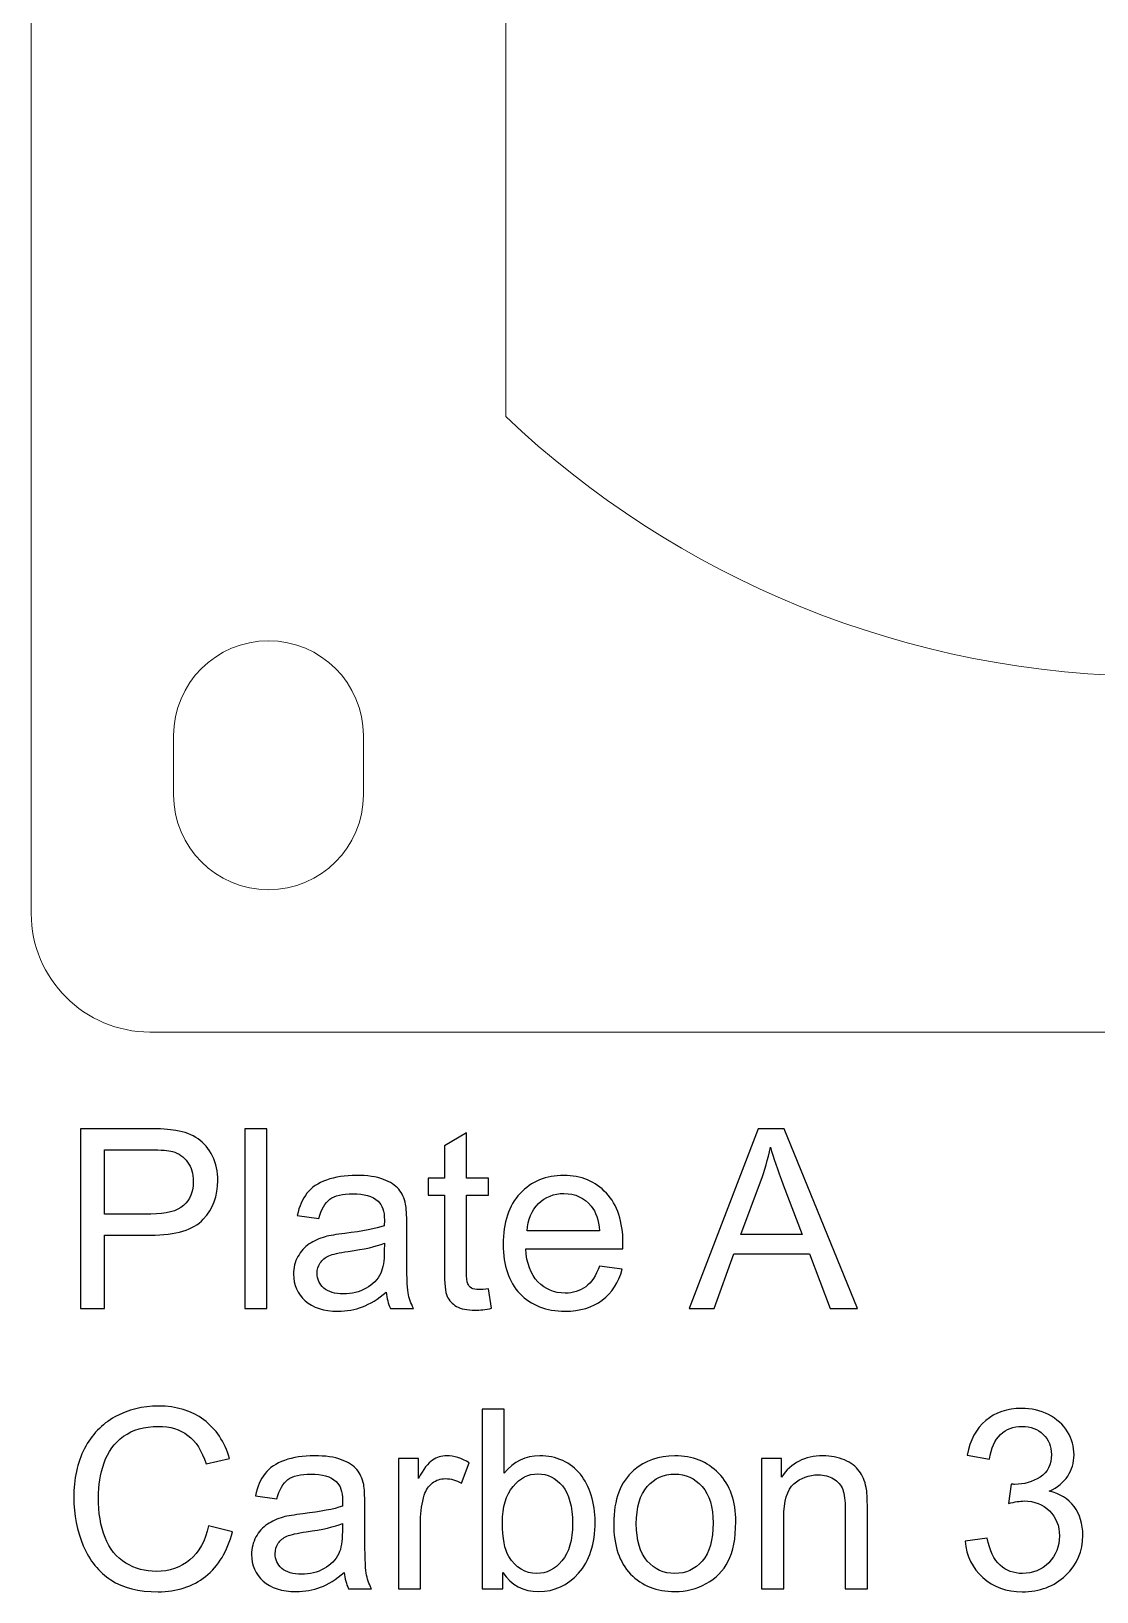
# Model space of a CAD drawing. Header units: millimetres. Extents: x -182 to 182, y -145 to 145.
# Drawn here: x -181.69 to -163.72, y 91.68 to 118.01 of the extents above; entities that cross this region are included whole.
import ezdxf

# ---------------------------------------------------------------- set-up
doc = ezdxf.new("R2010")
doc.units = ezdxf.units.MM
doc.header["$MEASUREMENT"] = 0
doc.layers.add('layer 1', color=7, linetype='Continuous')

msp = doc.modelspace()

# ---------------------------------------------------------------- linework, layer by layer
at = {"layer": 'layer 1', "color": 7, "lineweight": 9}
for points, knots in [([(-179.6871, 145.1224), (-179.6871, 145.1224), (-145.6871, 145.1224), (-145.6871, 145.1224), (-145.6871, 145.1224), (-144.5871, 145.1224), (-143.6871, 144.2224), (-143.6871, 143.1224), (-143.6871, 143.1224), (-143.6871, 143.1224), (-143.6871, 103.1224), (-143.6871, 103.1224), (-143.6871, 103.1224), (-143.6871, 102.0224), (-144.5871, 101.1224), (-145.6871, 101.1224), (-145.6871, 101.1224), (-145.6871, 101.1224), (-179.6871, 101.1224), (-179.6871, 101.1224), (-179.6871, 101.1224), (-180.7871, 101.1224), (-181.6871, 102.0224), (-181.6871, 103.1224), (-181.6871, 103.1224), (-181.6871, 103.1224), (-181.6871, 143.1224), (-181.6871, 143.1224), (-181.6871, 143.1224), (-181.6871, 144.2224), (-180.7871, 145.1224), (-179.6871, 145.1224)], [0, 0, 0, 0, 0.1111111, 0.1111111, 0.1111111, 0.1111111, 0.2222222, 0.2222222, 0.2222222, 0.2222222, 0.3333333, 0.3333333, 0.3333333, 0.3333333, 0.4444444, 0.4444444, 0.4444444, 0.4444444, 0.5555556, 0.5555556, 0.5555556, 0.5555556, 0.6666667, 0.6666667, 0.6666667, 0.6666667, 0.7777778, 0.7777778, 0.7777778, 0.7777778, 1, 1, 1, 1]), ([(-162.6871, 139.1224), (-158.4261, 139.1224), (-154.5545, 137.4563), (-151.6871, 134.7406), (-151.6871, 134.7406), (-151.6871, 134.7406), (-151.6871, 111.5042), (-151.6871, 111.5042), (-151.6871, 111.5042), (-154.5545, 108.7885), (-158.4261, 107.1224), (-162.6871, 107.1224), (-162.6871, 107.1224), (-166.9481, 107.1224), (-170.8197, 108.7885), (-173.6871, 111.5042), (-173.6871, 111.5042), (-173.6871, 111.5042), (-173.6871, 134.7406), (-173.6871, 134.7406), (-173.6871, 134.7406), (-170.8197, 137.4563), (-166.9481, 139.1224), (-162.6871, 139.1224)], [0, 0, 0, 0, 0.1428571, 0.1428571, 0.1428571, 0.1428571, 0.2857143, 0.2857143, 0.2857143, 0.2857143, 0.4285714, 0.4285714, 0.4285714, 0.4285714, 0.5714286, 0.5714286, 0.5714286, 0.5714286, 0.7142857, 0.7142857, 0.7142857, 0.7142857, 1, 1, 1, 1]), ([(-177.6871, 107.7224), (-176.8035, 107.7224), (-176.0871, 107.006), (-176.0871, 106.1224), (-176.0871, 106.1224), (-176.0871, 106.1224), (-176.0871, 106.1142), (-176.0871, 106.1142), (-176.0871, 106.1142), (-176.0871, 106.1142), (-176.0871, 105.1306), (-176.0871, 105.1306), (-176.0871, 105.1306), (-176.0871, 105.1306), (-176.0871, 105.1224), (-176.0871, 105.1224), (-176.0871, 105.1224), (-176.0871, 104.2388), (-176.8035, 103.5224), (-177.6871, 103.5224), (-177.6871, 103.5224), (-178.5707, 103.5224), (-179.2871, 104.2388), (-179.2871, 105.1224), (-179.2871, 105.1224), (-179.2871, 105.1224), (-179.2871, 105.1306), (-179.2871, 105.1306), (-179.2871, 105.1306), (-179.2871, 105.1306), (-179.2871, 106.1142), (-179.2871, 106.1142), (-179.2871, 106.1142), (-179.2871, 106.1142), (-179.2871, 106.1224), (-179.2871, 106.1224), (-179.2871, 106.1224), (-179.2871, 107.006), (-178.5707, 107.7224), (-177.6871, 107.7224)], [0, 0, 0, 0, 0.0909091, 0.0909091, 0.0909091, 0.0909091, 0.1818182, 0.1818182, 0.1818182, 0.1818182, 0.2727273, 0.2727273, 0.2727273, 0.2727273, 0.3636364, 0.3636364, 0.3636364, 0.3636364, 0.4545455, 0.4545455, 0.4545455, 0.4545455, 0.5454545, 0.5454545, 0.5454545, 0.5454545, 0.6363636, 0.6363636, 0.6363636, 0.6363636, 0.7272727, 0.7272727, 0.7272727, 0.7272727, 0.8181818, 0.8181818, 0.8181818, 0.8181818, 1, 1, 1, 1])]:
    msp.add_open_spline(points, degree=3, knots=knots, dxfattribs=at)
at = {"layer": 'layer 1', "color": 242}
for points, knots in [([(-180.8557, 96.4604), (-180.8557, 96.4604), (-180.8557, 99.4914), (-180.8557, 99.4914), (-180.8557, 99.4914), (-180.8557, 99.4914), (-179.7113, 99.4914), (-179.7113, 99.4914), (-179.7113, 99.4914), (-179.5103, 99.4914), (-179.3564, 99.4816), (-179.2499, 99.4625), (-179.2499, 99.4625), (-179.101, 99.4378), (-178.9762, 99.3905), (-178.8753, 99.3214), (-178.8753, 99.3214), (-178.7744, 99.2516), (-178.6932, 99.1542), (-178.6318, 99.0293), (-178.6318, 99.0293), (-178.5705, 98.9044), (-178.5401, 98.7668), (-178.5401, 98.6166), (-178.5401, 98.6166), (-178.5401, 98.3597), (-178.622, 98.1417), (-178.7864, 97.9639), (-178.7864, 97.9639), (-178.95, 97.7854), (-179.2471, 97.6965), (-179.6761, 97.6965), (-179.6761, 97.6965), (-179.6761, 97.6965), (-180.4536, 97.6965), (-180.4536, 97.6965), (-180.4536, 97.6965), (-180.4536, 97.6965), (-180.4536, 96.4604), (-180.4536, 96.4604), (-180.4536, 96.4604), (-180.4536, 96.4604), (-180.8557, 96.4604), (-180.8557, 96.4604)], [0, 0, 0, 0, 0.0833333, 0.0833333, 0.0833333, 0.0833333, 0.1666667, 0.1666667, 0.1666667, 0.1666667, 0.25, 0.25, 0.25, 0.25, 0.3333333, 0.3333333, 0.3333333, 0.3333333, 0.4166667, 0.4166667, 0.4166667, 0.4166667, 0.5, 0.5, 0.5, 0.5, 0.5833333, 0.5833333, 0.5833333, 0.5833333, 0.6666667, 0.6666667, 0.6666667, 0.6666667, 0.75, 0.75, 0.75, 0.75, 0.8333333, 0.8333333, 0.8333333, 0.8333333, 1, 1, 1, 1]), ([(-178.0872, 96.4604), (-178.0872, 96.4604), (-178.0872, 99.4914), (-178.0872, 99.4914), (-178.0872, 99.4914), (-178.0872, 99.4914), (-177.7146, 99.4914), (-177.7146, 99.4914), (-177.7146, 99.4914), (-177.7146, 99.4914), (-177.7146, 96.4604), (-177.7146, 96.4604), (-177.7146, 96.4604), (-177.7146, 96.4604), (-178.0872, 96.4604), (-178.0872, 96.4604)], [0, 0, 0, 0, 0.2, 0.2, 0.2, 0.2, 0.4, 0.4, 0.4, 0.4, 0.6, 0.6, 0.6, 0.6, 1, 1, 1, 1]), ([(-173.9752, 96.7927), (-173.9752, 96.7927), (-173.9244, 96.4639), (-173.9244, 96.4639), (-173.9244, 96.4639), (-174.0289, 96.4421), (-174.1227, 96.4308), (-174.2045, 96.4308), (-174.2045, 96.4308), (-174.3393, 96.4308), (-174.4437, 96.4519), (-174.5185, 96.495), (-174.5185, 96.495), (-174.5926, 96.538), (-174.6448, 96.5937), (-174.6751, 96.6636), (-174.6751, 96.6636), (-174.7055, 96.7334), (-174.7203, 96.8802), (-174.7203, 97.1039), (-174.7203, 97.1039), (-174.7203, 97.1039), (-174.7203, 98.3696), (-174.7203, 98.3696), (-174.7203, 98.3696), (-174.7203, 98.3696), (-174.9955, 98.3696), (-174.9955, 98.3696), (-174.9955, 98.3696), (-174.9955, 98.3696), (-174.9955, 98.6575), (-174.9955, 98.6575), (-174.9955, 98.6575), (-174.9955, 98.6575), (-174.7203, 98.6575), (-174.7203, 98.6575), (-174.7203, 98.6575), (-174.7203, 98.6575), (-174.7203, 99.2008), (-174.7203, 99.2008), (-174.7203, 99.2008), (-174.7203, 99.2008), (-174.3478, 99.4244), (-174.3478, 99.4244), (-174.3478, 99.4244), (-174.3478, 99.4244), (-174.3478, 98.6575), (-174.3478, 98.6575), (-174.3478, 98.6575), (-174.3478, 98.6575), (-173.9752, 98.6575), (-173.9752, 98.6575), (-173.9752, 98.6575), (-173.9752, 98.6575), (-173.9752, 98.3696), (-173.9752, 98.3696), (-173.9752, 98.3696), (-173.9752, 98.3696), (-174.3478, 98.3696), (-174.3478, 98.3696), (-174.3478, 98.3696), (-174.3478, 98.3696), (-174.3478, 97.0827), (-174.3478, 97.0827), (-174.3478, 97.0827), (-174.3478, 96.9762), (-174.3414, 96.9077), (-174.328, 96.8774), (-174.328, 96.8774), (-174.3153, 96.847), (-174.2942, 96.8231), (-174.2645, 96.8047), (-174.2645, 96.8047), (-174.2349, 96.7871), (-174.1926, 96.7779), (-174.1375, 96.7779), (-174.1375, 96.7779), (-174.0966, 96.7779), (-174.0423, 96.7828), (-173.9752, 96.7927)], [0, 0, 0, 0, 0.047619, 0.047619, 0.047619, 0.047619, 0.0952381, 0.0952381, 0.0952381, 0.0952381, 0.1428571, 0.1428571, 0.1428571, 0.1428571, 0.1904762, 0.1904762, 0.1904762, 0.1904762, 0.2380952, 0.2380952, 0.2380952, 0.2380952, 0.2857143, 0.2857143, 0.2857143, 0.2857143, 0.3333333, 0.3333333, 0.3333333, 0.3333333, 0.3809524, 0.3809524, 0.3809524, 0.3809524, 0.4285714, 0.4285714, 0.4285714, 0.4285714, 0.4761905, 0.4761905, 0.4761905, 0.4761905, 0.5238095, 0.5238095, 0.5238095, 0.5238095, 0.5714286, 0.5714286, 0.5714286, 0.5714286, 0.6190476, 0.6190476, 0.6190476, 0.6190476, 0.6666667, 0.6666667, 0.6666667, 0.6666667, 0.7142857, 0.7142857, 0.7142857, 0.7142857, 0.7619048, 0.7619048, 0.7619048, 0.7619048, 0.8095238, 0.8095238, 0.8095238, 0.8095238, 0.8571429, 0.8571429, 0.8571429, 0.8571429, 0.9047619, 0.9047619, 0.9047619, 0.9047619, 1, 1, 1, 1]), ([(-170.5962, 96.4604), (-170.5962, 96.4604), (-169.4335, 99.4914), (-169.4335, 99.4914), (-169.4335, 99.4914), (-169.4335, 99.4914), (-168.9925, 99.4914), (-168.9925, 99.4914), (-168.9925, 99.4914), (-168.9925, 99.4914), (-167.7585, 96.4604), (-167.7585, 96.4604), (-167.7585, 96.4604), (-167.7585, 96.4604), (-168.215, 96.4604), (-168.215, 96.4604), (-168.215, 96.4604), (-168.215, 96.4604), (-168.5657, 97.379), (-168.5657, 97.379), (-168.5657, 97.379), (-168.5657, 97.379), (-169.842, 97.379), (-169.842, 97.379), (-169.842, 97.379), (-169.842, 97.379), (-170.1708, 96.4604), (-170.1708, 96.4604), (-170.1708, 96.4604), (-170.1708, 96.4604), (-170.5962, 96.4604), (-170.5962, 96.4604)], [0, 0, 0, 0, 0.1111111, 0.1111111, 0.1111111, 0.1111111, 0.2222222, 0.2222222, 0.2222222, 0.2222222, 0.3333333, 0.3333333, 0.3333333, 0.3333333, 0.4444444, 0.4444444, 0.4444444, 0.4444444, 0.5555556, 0.5555556, 0.5555556, 0.5555556, 0.6666667, 0.6666667, 0.6666667, 0.6666667, 0.7777778, 0.7777778, 0.7777778, 0.7777778, 1, 1, 1, 1]), ([(-180.4536, 98.0521), (-180.4536, 98.0521), (-179.6704, 98.0521), (-179.6704, 98.0521), (-179.6704, 98.0521), (-179.4108, 98.0521), (-179.2273, 98.1001), (-179.118, 98.1968), (-179.118, 98.1968), (-179.0093, 98.2934), (-178.955, 98.4289), (-178.955, 98.6046), (-178.955, 98.6046), (-178.955, 98.7309), (-178.9867, 98.8395), (-179.0509, 98.9298), (-179.0509, 98.9298), (-179.1151, 99.0201), (-179.1998, 99.0801), (-179.3042, 99.109), (-179.3042, 99.109), (-179.372, 99.1267), (-179.4968, 99.1358), (-179.6782, 99.1358), (-179.6782, 99.1358), (-179.6782, 99.1358), (-180.4536, 99.1358), (-180.4536, 99.1358), (-180.4536, 99.1358), (-180.4536, 99.1358), (-180.4536, 98.0521), (-180.4536, 98.0521)], [0, 0, 0, 0, 0.1111111, 0.1111111, 0.1111111, 0.1111111, 0.2222222, 0.2222222, 0.2222222, 0.2222222, 0.3333333, 0.3333333, 0.3333333, 0.3333333, 0.4444444, 0.4444444, 0.4444444, 0.4444444, 0.5555556, 0.5555556, 0.5555556, 0.5555556, 0.6666667, 0.6666667, 0.6666667, 0.6666667, 0.7777778, 0.7777778, 0.7777778, 0.7777778, 1, 1, 1, 1]), ([(-169.7242, 97.705), (-169.7242, 97.705), (-168.6913, 97.705), (-168.6913, 97.705), (-168.6913, 97.705), (-168.6913, 97.705), (-169.0074, 98.5453), (-169.0074, 98.5453), (-169.0074, 98.5453), (-169.1026, 98.8007), (-169.1746, 99.0117), (-169.2247, 99.1782), (-169.2247, 99.1782), (-169.2663, 98.9806), (-169.322, 98.7866), (-169.3919, 98.5947), (-169.3919, 98.5947), (-169.3919, 98.5947), (-169.7242, 97.705), (-169.7242, 97.705)], [0, 0, 0, 0, 0.1666667, 0.1666667, 0.1666667, 0.1666667, 0.3333333, 0.3333333, 0.3333333, 0.3333333, 0.5, 0.5, 0.5, 0.5, 0.6666667, 0.6666667, 0.6666667, 0.6666667, 1, 1, 1, 1]), ([(-175.7031, 96.7356), (-175.8414, 96.6177), (-175.9748, 96.5352), (-176.1025, 96.4865), (-176.1025, 96.4865), (-176.2302, 96.4378), (-176.367, 96.4138), (-176.5138, 96.4138), (-176.5138, 96.4138), (-176.7551, 96.4138), (-176.9406, 96.4724), (-177.0705, 96.5902), (-177.0705, 96.5902), (-177.2003, 96.7073), (-177.2652, 96.8576), (-177.2652, 97.0404), (-177.2652, 97.0404), (-177.2652, 97.1476), (-177.2405, 97.2457), (-177.1918, 97.3346), (-177.1918, 97.3346), (-177.1424, 97.4235), (-177.0782, 97.494), (-176.9992, 97.5477), (-176.9992, 97.5477), (-176.9195, 97.6013), (-176.8306, 97.6422), (-176.7311, 97.6697), (-176.7311, 97.6697), (-176.6577, 97.6888), (-176.547, 97.7071), (-176.3995, 97.7255), (-176.3995, 97.7255), (-176.0989, 97.7607), (-175.8767, 97.8038), (-175.7349, 97.8532), (-175.7349, 97.8532), (-175.7335, 97.904), (-175.7327, 97.9364), (-175.7327, 97.9498), (-175.7327, 97.9498), (-175.7327, 98.1008), (-175.768, 98.2073), (-175.8386, 98.2694), (-175.8386, 98.2694), (-175.9338, 98.3534), (-176.0756, 98.395), (-176.2633, 98.395), (-176.2633, 98.395), (-176.439, 98.395), (-176.5688, 98.364), (-176.6521, 98.3026), (-176.6521, 98.3026), (-176.736, 98.2412), (-176.7974, 98.1326), (-176.8376, 97.9759), (-176.8376, 97.9759), (-176.8376, 97.9759), (-177.2017, 98.0267), (-177.2017, 98.0267), (-177.2017, 98.0267), (-177.1685, 98.1826), (-177.1142, 98.3089), (-177.038, 98.4049), (-177.038, 98.4049), (-176.9618, 98.5009), (-176.8517, 98.5742), (-176.7078, 98.6264), (-176.7078, 98.6264), (-176.5646, 98.6779), (-176.3974, 98.704), (-176.2083, 98.704), (-176.2083, 98.704), (-176.0206, 98.704), (-175.8675, 98.6822), (-175.7497, 98.6377), (-175.7497, 98.6377), (-175.6326, 98.5933), (-175.5458, 98.5382), (-175.4907, 98.4712), (-175.4907, 98.4712), (-175.4357, 98.4042), (-175.3969, 98.3195), (-175.3743, 98.2172), (-175.3743, 98.2172), (-175.3623, 98.1537), (-175.356, 98.0394), (-175.356, 97.875), (-175.356, 97.875), (-175.356, 97.875), (-175.356, 97.3811), (-175.356, 97.3811), (-175.356, 97.3811), (-175.356, 97.0361), (-175.3482, 96.8181), (-175.3327, 96.7257), (-175.3327, 96.7257), (-175.3179, 96.6333), (-175.2868, 96.5451), (-175.2417, 96.4604), (-175.2417, 96.4604), (-175.2417, 96.4604), (-175.6311, 96.4604), (-175.6311, 96.4604), (-175.6311, 96.4604), (-175.6685, 96.5387), (-175.6925, 96.6304), (-175.7031, 96.7356)], [0, 0, 0, 0, 0.0357143, 0.0357143, 0.0357143, 0.0357143, 0.0714286, 0.0714286, 0.0714286, 0.0714286, 0.1071429, 0.1071429, 0.1071429, 0.1071429, 0.1428571, 0.1428571, 0.1428571, 0.1428571, 0.1785714, 0.1785714, 0.1785714, 0.1785714, 0.2142857, 0.2142857, 0.2142857, 0.2142857, 0.25, 0.25, 0.25, 0.25, 0.2857143, 0.2857143, 0.2857143, 0.2857143, 0.3214286, 0.3214286, 0.3214286, 0.3214286, 0.3571429, 0.3571429, 0.3571429, 0.3571429, 0.3928571, 0.3928571, 0.3928571, 0.3928571, 0.4285714, 0.4285714, 0.4285714, 0.4285714, 0.4642857, 0.4642857, 0.4642857, 0.4642857, 0.5, 0.5, 0.5, 0.5, 0.5357143, 0.5357143, 0.5357143, 0.5357143, 0.5714286, 0.5714286, 0.5714286, 0.5714286, 0.6071429, 0.6071429, 0.6071429, 0.6071429, 0.6428571, 0.6428571, 0.6428571, 0.6428571, 0.6785714, 0.6785714, 0.6785714, 0.6785714, 0.7142857, 0.7142857, 0.7142857, 0.7142857, 0.75, 0.75, 0.75, 0.75, 0.7857143, 0.7857143, 0.7857143, 0.7857143, 0.8214286, 0.8214286, 0.8214286, 0.8214286, 0.8571429, 0.8571429, 0.8571429, 0.8571429, 0.8928571, 0.8928571, 0.8928571, 0.8928571, 0.9285714, 0.9285714, 0.9285714, 0.9285714, 1, 1, 1, 1]), ([(-172.109, 97.1716), (-172.109, 97.1716), (-171.7238, 97.1208), (-171.7238, 97.1208), (-171.7238, 97.1208), (-171.7838, 96.8971), (-171.8959, 96.7229), (-172.0596, 96.5994), (-172.0596, 96.5994), (-172.2233, 96.4759), (-172.4322, 96.4138), (-172.6869, 96.4138), (-172.6869, 96.4138), (-173.0072, 96.4138), (-173.2612, 96.5126), (-173.4489, 96.7102), (-173.4489, 96.7102), (-173.6365, 96.907), (-173.7304, 97.1843), (-173.7304, 97.5406), (-173.7304, 97.5406), (-173.7304, 97.9089), (-173.6358, 98.1953), (-173.446, 98.3985), (-173.446, 98.3985), (-173.2562, 98.6024), (-173.01, 98.704), (-172.7073, 98.704), (-172.7073, 98.704), (-172.4145, 98.704), (-172.1753, 98.6046), (-171.9898, 98.4049), (-171.9898, 98.4049), (-171.8042, 98.2052), (-171.7111, 97.9244), (-171.7111, 97.5625), (-171.7111, 97.5625), (-171.7111, 97.5406), (-171.7118, 97.5074), (-171.7132, 97.4637), (-171.7132, 97.4637), (-171.7132, 97.4637), (-173.3494, 97.4637), (-173.3494, 97.4637), (-173.3494, 97.4637), (-173.3353, 97.2231), (-173.2675, 97.0382), (-173.1448, 96.9105), (-173.1448, 96.9105), (-173.0227, 96.7828), (-172.8696, 96.7186), (-172.6869, 96.7186), (-172.6869, 96.7186), (-172.5507, 96.7186), (-172.4343, 96.7546), (-172.3383, 96.8266), (-172.3383, 96.8266), (-172.2417, 96.8985), (-172.1655, 97.0136), (-172.109, 97.1716)], [0, 0, 0, 0, 0.0625, 0.0625, 0.0625, 0.0625, 0.125, 0.125, 0.125, 0.125, 0.1875, 0.1875, 0.1875, 0.1875, 0.25, 0.25, 0.25, 0.25, 0.3125, 0.3125, 0.3125, 0.3125, 0.375, 0.375, 0.375, 0.375, 0.4375, 0.4375, 0.4375, 0.4375, 0.5, 0.5, 0.5, 0.5, 0.5625, 0.5625, 0.5625, 0.5625, 0.625, 0.625, 0.625, 0.625, 0.6875, 0.6875, 0.6875, 0.6875, 0.75, 0.75, 0.75, 0.75, 0.8125, 0.8125, 0.8125, 0.8125, 0.875, 0.875, 0.875, 0.875, 1, 1, 1, 1]), ([(-173.3282, 97.7685), (-173.3282, 97.7685), (-172.1048, 97.7685), (-172.1048, 97.7685), (-172.1048, 97.7685), (-172.121, 97.9533), (-172.1683, 98.0916), (-172.2452, 98.1841), (-172.2452, 98.1841), (-172.363, 98.3273), (-172.5168, 98.3993), (-172.7052, 98.3993), (-172.7052, 98.3993), (-172.8759, 98.3993), (-173.0192, 98.3421), (-173.1356, 98.2278), (-173.1356, 98.2278), (-173.2513, 98.1135), (-173.3155, 97.9604), (-173.3282, 97.7685)], [0, 0, 0, 0, 0.1666667, 0.1666667, 0.1666667, 0.1666667, 0.3333333, 0.3333333, 0.3333333, 0.3333333, 0.5, 0.5, 0.5, 0.5, 0.6666667, 0.6666667, 0.6666667, 0.6666667, 1, 1, 1, 1]), ([(-175.7327, 97.5611), (-175.8682, 97.506), (-176.0714, 97.4595), (-176.3423, 97.4214), (-176.3423, 97.4214), (-176.4962, 97.3995), (-176.6048, 97.3748), (-176.6683, 97.3473), (-176.6683, 97.3473), (-176.7318, 97.3198), (-176.7805, 97.2795), (-176.8151, 97.2273), (-176.8151, 97.2273), (-176.8496, 97.1744), (-176.8673, 97.1159), (-176.8673, 97.0509), (-176.8673, 97.0509), (-176.8673, 96.9529), (-176.8299, 96.8703), (-176.7544, 96.8047), (-176.7544, 96.8047), (-176.6789, 96.7391), (-176.5688, 96.7059), (-176.4242, 96.7059), (-176.4242, 96.7059), (-176.281, 96.7059), (-176.1533, 96.737), (-176.0411, 96.7998), (-176.0411, 96.7998), (-175.9296, 96.8619), (-175.847, 96.9472), (-175.7948, 97.0552), (-175.7948, 97.0552), (-175.7546, 97.1391), (-175.7349, 97.2626), (-175.7349, 97.4256), (-175.7349, 97.4256), (-175.7349, 97.4256), (-175.7327, 97.5611), (-175.7327, 97.5611)], [0, 0, 0, 0, 0.0909091, 0.0909091, 0.0909091, 0.0909091, 0.1818182, 0.1818182, 0.1818182, 0.1818182, 0.2727273, 0.2727273, 0.2727273, 0.2727273, 0.3636364, 0.3636364, 0.3636364, 0.3636364, 0.4545455, 0.4545455, 0.4545455, 0.4545455, 0.5454545, 0.5454545, 0.5454545, 0.5454545, 0.6363636, 0.6363636, 0.6363636, 0.6363636, 0.7272727, 0.7272727, 0.7272727, 0.7272727, 0.8181818, 0.8181818, 0.8181818, 0.8181818, 1, 1, 1, 1]), ([(-178.6968, 92.7944), (-178.6968, 92.7944), (-178.2946, 92.6928), (-178.2946, 92.6928), (-178.2946, 92.6928), (-178.3785, 92.3633), (-178.5295, 92.1128), (-178.7476, 91.9399), (-178.7476, 91.9399), (-178.9656, 91.7671), (-179.2323, 91.6803), (-179.5476, 91.6803), (-179.5476, 91.6803), (-179.8736, 91.6803), (-180.1389, 91.7466), (-180.3435, 91.88), (-180.3435, 91.88), (-180.5481, 92.0126), (-180.7033, 92.2052), (-180.8099, 92.4571), (-180.8099, 92.4571), (-180.9164, 92.7097), (-180.97, 92.9799), (-180.97, 93.2692), (-180.97, 93.2692), (-180.97, 93.5846), (-180.9101, 93.8597), (-180.7894, 94.0947), (-180.7894, 94.0947), (-180.6688, 94.3296), (-180.4973, 94.5081), (-180.2751, 94.6302), (-180.2751, 94.6302), (-180.0528, 94.7523), (-179.808, 94.8129), (-179.5413, 94.8129), (-179.5413, 94.8129), (-179.2379, 94.8129), (-178.9832, 94.736), (-178.7772, 94.5815), (-178.7772, 94.5815), (-178.5705, 94.427), (-178.4265, 94.2104), (-178.3454, 93.931), (-178.3454, 93.931), (-178.3454, 93.931), (-178.7391, 93.8379), (-178.7391, 93.8379), (-178.7391, 93.8379), (-178.8089, 94.058), (-178.9112, 94.2189), (-179.0446, 94.3191), (-179.0446, 94.3191), (-179.1779, 94.42), (-179.3459, 94.47), (-179.5484, 94.47), (-179.5484, 94.47), (-179.7805, 94.47), (-179.9752, 94.4143), (-180.1311, 94.3028), (-180.1311, 94.3028), (-180.2871, 94.1914), (-180.3971, 94.0411), (-180.4599, 93.8534), (-180.4599, 93.8534), (-180.5234, 93.665), (-180.5552, 93.471), (-180.5552, 93.2713), (-180.5552, 93.2713), (-180.5552, 93.0138), (-180.5178, 92.7887), (-180.443, 92.5968), (-180.443, 92.5968), (-180.3682, 92.4042), (-180.2518, 92.261), (-180.0937, 92.1657), (-180.0937, 92.1657), (-179.9357, 92.0705), (-179.765, 92.0232), (-179.5808, 92.0232), (-179.5808, 92.0232), (-179.3564, 92.0232), (-179.1674, 92.0881), (-179.0121, 92.2172), (-179.0121, 92.2172), (-178.8569, 92.347), (-178.7518, 92.539), (-178.6968, 92.7944)], [0, 0, 0, 0, 0.0434783, 0.0434783, 0.0434783, 0.0434783, 0.0869565, 0.0869565, 0.0869565, 0.0869565, 0.1304348, 0.1304348, 0.1304348, 0.1304348, 0.173913, 0.173913, 0.173913, 0.173913, 0.2173913, 0.2173913, 0.2173913, 0.2173913, 0.2608696, 0.2608696, 0.2608696, 0.2608696, 0.3043478, 0.3043478, 0.3043478, 0.3043478, 0.3478261, 0.3478261, 0.3478261, 0.3478261, 0.3913043, 0.3913043, 0.3913043, 0.3913043, 0.4347826, 0.4347826, 0.4347826, 0.4347826, 0.4782609, 0.4782609, 0.4782609, 0.4782609, 0.5217391, 0.5217391, 0.5217391, 0.5217391, 0.5652174, 0.5652174, 0.5652174, 0.5652174, 0.6086957, 0.6086957, 0.6086957, 0.6086957, 0.6521739, 0.6521739, 0.6521739, 0.6521739, 0.6956522, 0.6956522, 0.6956522, 0.6956522, 0.7391304, 0.7391304, 0.7391304, 0.7391304, 0.7826087, 0.7826087, 0.7826087, 0.7826087, 0.826087, 0.826087, 0.826087, 0.826087, 0.8695652, 0.8695652, 0.8695652, 0.8695652, 0.9130435, 0.9130435, 0.9130435, 0.9130435, 1, 1, 1, 1]), ([(-165.9433, 92.5354), (-165.9433, 92.5354), (-165.5708, 92.5862), (-165.5708, 92.5862), (-165.5708, 92.5862), (-165.5277, 92.3746), (-165.4558, 92.2222), (-165.3535, 92.129), (-165.3535, 92.129), (-165.2512, 92.0359), (-165.1256, 91.9893), (-164.9767, 91.9893), (-164.9767, 91.9893), (-164.8003, 91.9893), (-164.6514, 92.05), (-164.5315, 92.1714), (-164.5315, 92.1714), (-164.4116, 92.2927), (-164.3516, 92.443), (-164.3516, 92.6222), (-164.3516, 92.6222), (-164.3516, 92.793), (-164.4073, 92.9341), (-164.5195, 93.0455), (-164.5195, 93.0455), (-164.631, 93.1563), (-164.7728, 93.212), (-164.9457, 93.212), (-164.9457, 93.212), (-165.0162, 93.212), (-165.1037, 93.1979), (-165.2088, 93.1704), (-165.2088, 93.1704), (-165.2088, 93.1704), (-165.1672, 93.4964), (-165.1672, 93.4964), (-165.1672, 93.4964), (-165.1425, 93.4936), (-165.122, 93.4922), (-165.1072, 93.4922), (-165.1072, 93.4922), (-164.9478, 93.4922), (-164.8052, 93.5338), (-164.6775, 93.6163), (-164.6775, 93.6163), (-164.5505, 93.6989), (-164.487, 93.8259), (-164.487, 93.9973), (-164.487, 93.9973), (-164.487, 94.1335), (-164.5336, 94.2464), (-164.626, 94.336), (-164.626, 94.336), (-164.7185, 94.4256), (-164.8377, 94.47), (-164.9838, 94.47), (-164.9838, 94.47), (-165.1291, 94.47), (-165.2497, 94.4242), (-165.3464, 94.3325), (-165.3464, 94.3325), (-165.4431, 94.2407), (-165.5052, 94.1032), (-165.5327, 93.9197), (-165.5327, 93.9197), (-165.5327, 93.9197), (-165.9052, 93.9874), (-165.9052, 93.9874), (-165.9052, 93.9874), (-165.8593, 94.2372), (-165.7563, 94.4312), (-165.5948, 94.5688), (-165.5948, 94.5688), (-165.4339, 94.7064), (-165.2328, 94.7748), (-164.9929, 94.7748), (-164.9929, 94.7748), (-164.8278, 94.7748), (-164.6754, 94.7396), (-164.5364, 94.6683), (-164.5364, 94.6683), (-164.3967, 94.5977), (-164.2902, 94.5011), (-164.2168, 94.379), (-164.2168, 94.379), (-164.1427, 94.2563), (-164.106, 94.1264), (-164.106, 93.9889), (-164.106, 93.9889), (-164.106, 93.8583), (-164.1413, 93.7398), (-164.2112, 93.6326), (-164.2112, 93.6326), (-164.2817, 93.5253), (-164.3862, 93.4399), (-164.5237, 93.3764), (-164.5237, 93.3764), (-164.3445, 93.3355), (-164.2055, 93.2494), (-164.106, 93.1189), (-164.106, 93.1189), (-164.0073, 92.9891), (-163.9579, 92.8254), (-163.9579, 92.63), (-163.9579, 92.63), (-163.9579, 92.3654), (-164.0545, 92.1403), (-164.2472, 91.9562), (-164.2472, 91.9562), (-164.4405, 91.772), (-164.6846, 91.6803), (-164.9795, 91.6803), (-164.9795, 91.6803), (-165.2455, 91.6803), (-165.4663, 91.76), (-165.642, 91.9188), (-165.642, 91.9188), (-165.8184, 92.0775), (-165.9186, 92.2828), (-165.9433, 92.5354)], [0, 0, 0, 0, 0.0322581, 0.0322581, 0.0322581, 0.0322581, 0.0645161, 0.0645161, 0.0645161, 0.0645161, 0.0967742, 0.0967742, 0.0967742, 0.0967742, 0.1290323, 0.1290323, 0.1290323, 0.1290323, 0.1612903, 0.1612903, 0.1612903, 0.1612903, 0.1935484, 0.1935484, 0.1935484, 0.1935484, 0.2258065, 0.2258065, 0.2258065, 0.2258065, 0.2580645, 0.2580645, 0.2580645, 0.2580645, 0.2903226, 0.2903226, 0.2903226, 0.2903226, 0.3225806, 0.3225806, 0.3225806, 0.3225806, 0.3548387, 0.3548387, 0.3548387, 0.3548387, 0.3870968, 0.3870968, 0.3870968, 0.3870968, 0.4193548, 0.4193548, 0.4193548, 0.4193548, 0.4516129, 0.4516129, 0.4516129, 0.4516129, 0.483871, 0.483871, 0.483871, 0.483871, 0.516129, 0.516129, 0.516129, 0.516129, 0.5483871, 0.5483871, 0.5483871, 0.5483871, 0.5806452, 0.5806452, 0.5806452, 0.5806452, 0.6129032, 0.6129032, 0.6129032, 0.6129032, 0.6451613, 0.6451613, 0.6451613, 0.6451613, 0.6774194, 0.6774194, 0.6774194, 0.6774194, 0.7096774, 0.7096774, 0.7096774, 0.7096774, 0.7419355, 0.7419355, 0.7419355, 0.7419355, 0.7741935, 0.7741935, 0.7741935, 0.7741935, 0.8064516, 0.8064516, 0.8064516, 0.8064516, 0.8387097, 0.8387097, 0.8387097, 0.8387097, 0.8709677, 0.8709677, 0.8709677, 0.8709677, 0.9032258, 0.9032258, 0.9032258, 0.9032258, 0.9354839, 0.9354839, 0.9354839, 0.9354839, 1, 1, 1, 1]), ([(-173.7382, 91.7311), (-173.7382, 91.7311), (-174.0853, 91.7311), (-174.0853, 91.7311), (-174.0853, 91.7311), (-174.0853, 91.7311), (-174.0853, 94.7621), (-174.0853, 94.7621), (-174.0853, 94.7621), (-174.0853, 94.7621), (-173.7128, 94.7621), (-173.7128, 94.7621), (-173.7128, 94.7621), (-173.7128, 94.7621), (-173.7128, 93.6805), (-173.7128, 93.6805), (-173.7128, 93.6805), (-173.5555, 93.8767), (-173.3551, 93.9747), (-173.111, 93.9747), (-173.111, 93.9747), (-172.9762, 93.9747), (-172.8478, 93.9479), (-172.7272, 93.8936), (-172.7272, 93.8936), (-172.6065, 93.8393), (-172.5077, 93.7624), (-172.4294, 93.6643), (-172.4294, 93.6643), (-172.3518, 93.5655), (-172.2904, 93.447), (-172.2467, 93.308), (-172.2467, 93.308), (-172.2022, 93.1697), (-172.1804, 93.0208), (-172.1804, 92.8628), (-172.1804, 92.8628), (-172.1804, 92.4874), (-172.2735, 92.1968), (-172.459, 91.9922), (-172.459, 91.9922), (-172.6453, 91.7868), (-172.8683, 91.6845), (-173.1286, 91.6845), (-173.1286, 91.6845), (-173.3875, 91.6845), (-173.5907, 91.7925), (-173.7382, 92.0077), (-173.7382, 92.0077), (-173.7382, 92.0077), (-173.7382, 91.7311), (-173.7382, 91.7311)], [0, 0, 0, 0, 0.0714286, 0.0714286, 0.0714286, 0.0714286, 0.1428571, 0.1428571, 0.1428571, 0.1428571, 0.2142857, 0.2142857, 0.2142857, 0.2142857, 0.2857143, 0.2857143, 0.2857143, 0.2857143, 0.3571429, 0.3571429, 0.3571429, 0.3571429, 0.4285714, 0.4285714, 0.4285714, 0.4285714, 0.5, 0.5, 0.5, 0.5, 0.5714286, 0.5714286, 0.5714286, 0.5714286, 0.6428571, 0.6428571, 0.6428571, 0.6428571, 0.7142857, 0.7142857, 0.7142857, 0.7142857, 0.7857143, 0.7857143, 0.7857143, 0.7857143, 0.8571429, 0.8571429, 0.8571429, 0.8571429, 1, 1, 1, 1]), ([(-176.4101, 92.0063), (-176.5484, 91.8884), (-176.6818, 91.8059), (-176.8095, 91.7572), (-176.8095, 91.7572), (-176.9372, 91.7085), (-177.074, 91.6845), (-177.2208, 91.6845), (-177.2208, 91.6845), (-177.4621, 91.6845), (-177.6476, 91.7431), (-177.7775, 91.8609), (-177.7775, 91.8609), (-177.9073, 91.978), (-177.9722, 92.1283), (-177.9722, 92.3111), (-177.9722, 92.3111), (-177.9722, 92.4183), (-177.9475, 92.5164), (-177.8988, 92.6053), (-177.8988, 92.6053), (-177.8494, 92.6942), (-177.7852, 92.7647), (-177.7062, 92.8184), (-177.7062, 92.8184), (-177.6265, 92.872), (-177.5376, 92.9129), (-177.4381, 92.9404), (-177.4381, 92.9404), (-177.3647, 92.9595), (-177.254, 92.9778), (-177.1065, 92.9962), (-177.1065, 92.9962), (-176.8059, 93.0314), (-176.5837, 93.0745), (-176.4419, 93.1239), (-176.4419, 93.1239), (-176.4405, 93.1747), (-176.4397, 93.2071), (-176.4397, 93.2205), (-176.4397, 93.2205), (-176.4397, 93.3715), (-176.475, 93.478), (-176.5456, 93.5401), (-176.5456, 93.5401), (-176.6408, 93.6241), (-176.7826, 93.6657), (-176.9703, 93.6657), (-176.9703, 93.6657), (-177.146, 93.6657), (-177.2758, 93.6347), (-177.3591, 93.5733), (-177.3591, 93.5733), (-177.443, 93.5119), (-177.5044, 93.4033), (-177.5446, 93.2466), (-177.5446, 93.2466), (-177.5446, 93.2466), (-177.9087, 93.2974), (-177.9087, 93.2974), (-177.9087, 93.2974), (-177.8755, 93.4533), (-177.8212, 93.5796), (-177.745, 93.6756), (-177.745, 93.6756), (-177.6688, 93.7716), (-177.5587, 93.8449), (-177.4148, 93.8971), (-177.4148, 93.8971), (-177.2716, 93.9486), (-177.1044, 93.9747), (-176.9153, 93.9747), (-176.9153, 93.9747), (-176.7276, 93.9747), (-176.5745, 93.9529), (-176.4567, 93.9084), (-176.4567, 93.9084), (-176.3396, 93.864), (-176.2528, 93.8089), (-176.1977, 93.7419), (-176.1977, 93.7419), (-176.1427, 93.6749), (-176.1039, 93.5902), (-176.0813, 93.4879), (-176.0813, 93.4879), (-176.0693, 93.4244), (-176.063, 93.3101), (-176.063, 93.1457), (-176.063, 93.1457), (-176.063, 93.1457), (-176.063, 92.6518), (-176.063, 92.6518), (-176.063, 92.6518), (-176.063, 92.3068), (-176.0552, 92.0888), (-176.0397, 91.9964), (-176.0397, 91.9964), (-176.0249, 91.904), (-175.9938, 91.8158), (-175.9487, 91.7311), (-175.9487, 91.7311), (-175.9487, 91.7311), (-176.3381, 91.7311), (-176.3381, 91.7311), (-176.3381, 91.7311), (-176.3755, 91.8094), (-176.3995, 91.9011), (-176.4101, 92.0063)], [0, 0, 0, 0, 0.0357143, 0.0357143, 0.0357143, 0.0357143, 0.0714286, 0.0714286, 0.0714286, 0.0714286, 0.1071429, 0.1071429, 0.1071429, 0.1071429, 0.1428571, 0.1428571, 0.1428571, 0.1428571, 0.1785714, 0.1785714, 0.1785714, 0.1785714, 0.2142857, 0.2142857, 0.2142857, 0.2142857, 0.25, 0.25, 0.25, 0.25, 0.2857143, 0.2857143, 0.2857143, 0.2857143, 0.3214286, 0.3214286, 0.3214286, 0.3214286, 0.3571429, 0.3571429, 0.3571429, 0.3571429, 0.3928571, 0.3928571, 0.3928571, 0.3928571, 0.4285714, 0.4285714, 0.4285714, 0.4285714, 0.4642857, 0.4642857, 0.4642857, 0.4642857, 0.5, 0.5, 0.5, 0.5, 0.5357143, 0.5357143, 0.5357143, 0.5357143, 0.5714286, 0.5714286, 0.5714286, 0.5714286, 0.6071429, 0.6071429, 0.6071429, 0.6071429, 0.6428571, 0.6428571, 0.6428571, 0.6428571, 0.6785714, 0.6785714, 0.6785714, 0.6785714, 0.7142857, 0.7142857, 0.7142857, 0.7142857, 0.75, 0.75, 0.75, 0.75, 0.7857143, 0.7857143, 0.7857143, 0.7857143, 0.8214286, 0.8214286, 0.8214286, 0.8214286, 0.8571429, 0.8571429, 0.8571429, 0.8571429, 0.8928571, 0.8928571, 0.8928571, 0.8928571, 0.9285714, 0.9285714, 0.9285714, 0.9285714, 1, 1, 1, 1]), ([(-175.495, 91.7311), (-175.495, 91.7311), (-175.495, 93.9282), (-175.495, 93.9282), (-175.495, 93.9282), (-175.495, 93.9282), (-175.1606, 93.9282), (-175.1606, 93.9282), (-175.1606, 93.9282), (-175.1606, 93.9282), (-175.1606, 93.5916), (-175.1606, 93.5916), (-175.1606, 93.5916), (-175.0752, 93.7476), (-174.9962, 93.8506), (-174.9235, 93.9), (-174.9235, 93.9), (-174.8509, 93.9501), (-174.7711, 93.9747), (-174.6844, 93.9747), (-174.6844, 93.9747), (-174.5588, 93.9747), (-174.4311, 93.9352), (-174.3012, 93.8569), (-174.3012, 93.8569), (-174.3012, 93.8569), (-174.4339, 93.5133), (-174.4339, 93.5133), (-174.4339, 93.5133), (-174.5242, 93.5641), (-174.6145, 93.5895), (-174.7048, 93.5895), (-174.7048, 93.5895), (-174.786, 93.5895), (-174.8586, 93.5648), (-174.9228, 93.5161), (-174.9228, 93.5161), (-174.987, 93.4675), (-175.0329, 93.3997), (-175.0604, 93.3129), (-175.0604, 93.3129), (-175.102, 93.181), (-175.1225, 93.0364), (-175.1225, 92.879), (-175.1225, 92.879), (-175.1225, 92.879), (-175.1225, 91.7311), (-175.1225, 91.7311), (-175.1225, 91.7311), (-175.1225, 91.7311), (-175.495, 91.7311), (-175.495, 91.7311)], [0, 0, 0, 0, 0.0714286, 0.0714286, 0.0714286, 0.0714286, 0.1428571, 0.1428571, 0.1428571, 0.1428571, 0.2142857, 0.2142857, 0.2142857, 0.2142857, 0.2857143, 0.2857143, 0.2857143, 0.2857143, 0.3571429, 0.3571429, 0.3571429, 0.3571429, 0.4285714, 0.4285714, 0.4285714, 0.4285714, 0.5, 0.5, 0.5, 0.5, 0.5714286, 0.5714286, 0.5714286, 0.5714286, 0.6428571, 0.6428571, 0.6428571, 0.6428571, 0.7142857, 0.7142857, 0.7142857, 0.7142857, 0.7857143, 0.7857143, 0.7857143, 0.7857143, 0.8571429, 0.8571429, 0.8571429, 0.8571429, 1, 1, 1, 1]), ([(-171.8664, 92.8296), (-171.8664, 93.2353), (-171.7535, 93.5359), (-171.527, 93.7313), (-171.527, 93.7313), (-171.3386, 93.8936), (-171.1079, 93.9747), (-170.8363, 93.9747), (-170.8363, 93.9747), (-170.535, 93.9747), (-170.2881, 93.876), (-170.0962, 93.6784), (-170.0962, 93.6784), (-169.905, 93.4816), (-169.809, 93.2085), (-169.809, 92.8607), (-169.809, 92.8607), (-169.809, 92.5785), (-169.8514, 92.3569), (-169.936, 92.1954), (-169.936, 92.1954), (-170.0207, 92.0338), (-170.1442, 91.9082), (-170.3064, 91.8186), (-170.3064, 91.8186), (-170.468, 91.729), (-170.6451, 91.6845), (-170.8363, 91.6845), (-170.8363, 91.6845), (-171.1439, 91.6845), (-171.3923, 91.7826), (-171.5821, 91.9795), (-171.5821, 91.9795), (-171.7719, 92.1763), (-171.8664, 92.4599), (-171.8664, 92.8296)], [0, 0, 0, 0, 0.1, 0.1, 0.1, 0.1, 0.2, 0.2, 0.2, 0.2, 0.3, 0.3, 0.3, 0.3, 0.4, 0.4, 0.4, 0.4, 0.5, 0.5, 0.5, 0.5, 0.6, 0.6, 0.6, 0.6, 0.7, 0.7, 0.7, 0.7, 0.8, 0.8, 0.8, 0.8, 1, 1, 1, 1]), ([(-169.3723, 91.7311), (-169.3723, 91.7311), (-169.3723, 93.9282), (-169.3723, 93.9282), (-169.3723, 93.9282), (-169.3723, 93.9282), (-169.0379, 93.9282), (-169.0379, 93.9282), (-169.0379, 93.9282), (-169.0379, 93.9282), (-169.0379, 93.6163), (-169.0379, 93.6163), (-169.0379, 93.6163), (-168.877, 93.8555), (-168.6442, 93.9747), (-168.3401, 93.9747), (-168.3401, 93.9747), (-168.2074, 93.9747), (-168.0861, 93.9508), (-167.9753, 93.9035), (-167.9753, 93.9035), (-167.8645, 93.8562), (-167.7813, 93.7934), (-167.7263, 93.7165), (-167.7263, 93.7165), (-167.6712, 93.6396), (-167.6324, 93.5479), (-167.6105, 93.4421), (-167.6105, 93.4421), (-167.5971, 93.3729), (-167.5901, 93.2523), (-167.5901, 93.0801), (-167.5901, 93.0801), (-167.5901, 93.0801), (-167.5901, 91.7311), (-167.5901, 91.7311), (-167.5901, 91.7311), (-167.5901, 91.7311), (-167.9626, 91.7311), (-167.9626, 91.7311), (-167.9626, 91.7311), (-167.9626, 91.7311), (-167.9626, 93.066), (-167.9626, 93.066), (-167.9626, 93.066), (-167.9626, 93.2177), (-167.9767, 93.3313), (-168.0057, 93.4061), (-168.0057, 93.4061), (-168.0346, 93.4809), (-168.0861, 93.5408), (-168.1595, 93.586), (-168.1595, 93.586), (-168.2328, 93.6304), (-168.3196, 93.653), (-168.4184, 93.653), (-168.4184, 93.653), (-168.5764, 93.653), (-168.7126, 93.6029), (-168.8276, 93.502), (-168.8276, 93.502), (-168.9426, 93.4018), (-168.9998, 93.2106), (-168.9998, 92.9298), (-168.9998, 92.9298), (-168.9998, 92.9298), (-168.9998, 91.7311), (-168.9998, 91.7311), (-168.9998, 91.7311), (-168.9998, 91.7311), (-169.3723, 91.7311), (-169.3723, 91.7311)], [0, 0, 0, 0, 0.0526316, 0.0526316, 0.0526316, 0.0526316, 0.1052632, 0.1052632, 0.1052632, 0.1052632, 0.1578947, 0.1578947, 0.1578947, 0.1578947, 0.2105263, 0.2105263, 0.2105263, 0.2105263, 0.2631579, 0.2631579, 0.2631579, 0.2631579, 0.3157895, 0.3157895, 0.3157895, 0.3157895, 0.3684211, 0.3684211, 0.3684211, 0.3684211, 0.4210526, 0.4210526, 0.4210526, 0.4210526, 0.4736842, 0.4736842, 0.4736842, 0.4736842, 0.5263158, 0.5263158, 0.5263158, 0.5263158, 0.5789474, 0.5789474, 0.5789474, 0.5789474, 0.6315789, 0.6315789, 0.6315789, 0.6315789, 0.6842105, 0.6842105, 0.6842105, 0.6842105, 0.7368421, 0.7368421, 0.7368421, 0.7368421, 0.7894737, 0.7894737, 0.7894737, 0.7894737, 0.8421053, 0.8421053, 0.8421053, 0.8421053, 0.8947368, 0.8947368, 0.8947368, 0.8947368, 1, 1, 1, 1]), ([(-173.7424, 92.8459), (-173.7424, 92.5834), (-173.7065, 92.3936), (-173.6352, 92.2765), (-173.6352, 92.2765), (-173.5181, 92.0853), (-173.36, 91.9893), (-173.1604, 91.9893), (-173.1604, 91.9893), (-172.9974, 91.9893), (-172.857, 92.0599), (-172.7391, 92.201), (-172.7391, 92.201), (-172.6206, 92.3421), (-172.5613, 92.5524), (-172.5613, 92.8318), (-172.5613, 92.8318), (-172.5613, 93.1182), (-172.6178, 93.3292), (-172.7314, 93.4653), (-172.7314, 93.4653), (-172.845, 93.6015), (-172.9826, 93.67), (-173.1434, 93.67), (-173.1434, 93.67), (-173.3064, 93.67), (-173.4468, 93.5994), (-173.5646, 93.4583), (-173.5646, 93.4583), (-173.6832, 93.3172), (-173.7424, 93.1133), (-173.7424, 92.8459)], [0, 0, 0, 0, 0.1111111, 0.1111111, 0.1111111, 0.1111111, 0.2222222, 0.2222222, 0.2222222, 0.2222222, 0.3333333, 0.3333333, 0.3333333, 0.3333333, 0.4444444, 0.4444444, 0.4444444, 0.4444444, 0.5555556, 0.5555556, 0.5555556, 0.5555556, 0.6666667, 0.6666667, 0.6666667, 0.6666667, 0.7777778, 0.7777778, 0.7777778, 0.7777778, 1, 1, 1, 1]), ([(-171.4854, 92.8289), (-171.4854, 92.5481), (-171.424, 92.3379), (-171.3013, 92.1989), (-171.3013, 92.1989), (-171.1778, 92.0592), (-171.0233, 91.9893), (-170.8363, 91.9893), (-170.8363, 91.9893), (-170.6514, 91.9893), (-170.4976, 92.0592), (-170.3742, 92.1996), (-170.3742, 92.1996), (-170.2514, 92.34), (-170.19, 92.5538), (-170.19, 92.8409), (-170.19, 92.8409), (-170.19, 93.1119), (-170.2521, 93.3172), (-170.3756, 93.4562), (-170.3756, 93.4562), (-170.499, 93.5959), (-170.6529, 93.6657), (-170.8363, 93.6657), (-170.8363, 93.6657), (-171.0233, 93.6657), (-171.1778, 93.5966), (-171.3013, 93.4576), (-171.3013, 93.4576), (-171.424, 93.3186), (-171.4854, 93.109), (-171.4854, 92.8289)], [0, 0, 0, 0, 0.1111111, 0.1111111, 0.1111111, 0.1111111, 0.2222222, 0.2222222, 0.2222222, 0.2222222, 0.3333333, 0.3333333, 0.3333333, 0.3333333, 0.4444444, 0.4444444, 0.4444444, 0.4444444, 0.5555556, 0.5555556, 0.5555556, 0.5555556, 0.6666667, 0.6666667, 0.6666667, 0.6666667, 0.7777778, 0.7777778, 0.7777778, 0.7777778, 1, 1, 1, 1]), ([(-176.4397, 92.8318), (-176.5752, 92.7767), (-176.7784, 92.7302), (-177.0493, 92.6921), (-177.0493, 92.6921), (-177.2032, 92.6702), (-177.3118, 92.6455), (-177.3753, 92.618), (-177.3753, 92.618), (-177.4388, 92.5905), (-177.4875, 92.5502), (-177.5221, 92.498), (-177.5221, 92.498), (-177.5566, 92.4451), (-177.5743, 92.3866), (-177.5743, 92.3216), (-177.5743, 92.3216), (-177.5743, 92.2236), (-177.5369, 92.141), (-177.4614, 92.0754), (-177.4614, 92.0754), (-177.3859, 92.0098), (-177.2758, 91.9766), (-177.1312, 91.9766), (-177.1312, 91.9766), (-176.988, 91.9766), (-176.8603, 92.0077), (-176.7481, 92.0705), (-176.7481, 92.0705), (-176.6366, 92.1326), (-176.554, 92.2179), (-176.5018, 92.3259), (-176.5018, 92.3259), (-176.4616, 92.4098), (-176.4419, 92.5333), (-176.4419, 92.6963), (-176.4419, 92.6963), (-176.4419, 92.6963), (-176.4397, 92.8318), (-176.4397, 92.8318)], [0, 0, 0, 0, 0.0909091, 0.0909091, 0.0909091, 0.0909091, 0.1818182, 0.1818182, 0.1818182, 0.1818182, 0.2727273, 0.2727273, 0.2727273, 0.2727273, 0.3636364, 0.3636364, 0.3636364, 0.3636364, 0.4545455, 0.4545455, 0.4545455, 0.4545455, 0.5454545, 0.5454545, 0.5454545, 0.5454545, 0.6363636, 0.6363636, 0.6363636, 0.6363636, 0.7272727, 0.7272727, 0.7272727, 0.7272727, 0.8181818, 0.8181818, 0.8181818, 0.8181818, 1, 1, 1, 1])]:
    msp.add_open_spline(points, degree=3, knots=knots, dxfattribs=at)

doc.saveas('drawing.dxf')
